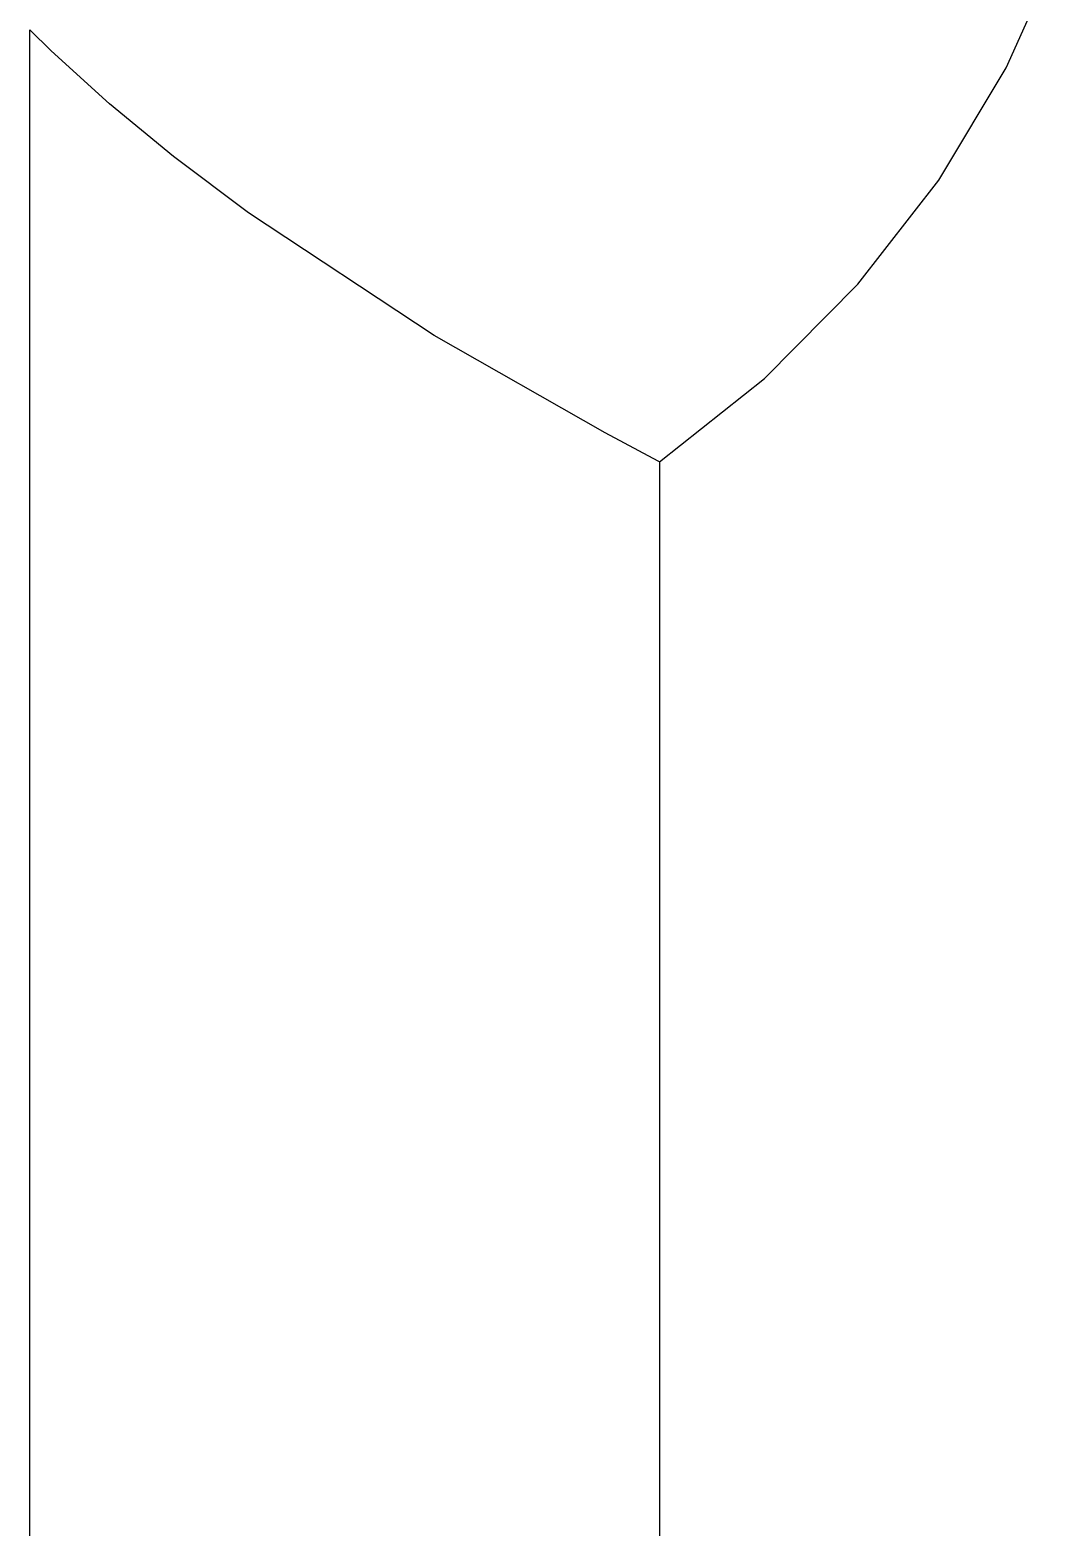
# Model space of a CAD drawing. Extents: x -1 to 1284, y 105 to 936.
# Drawn here: x 327.04 to 343.4, y 193.62 to 217.42 of the extents above; entities that cross this region are included whole.
import ezdxf

# ---------------------------------------------------------------- set-up
doc = ezdxf.new("R2010")
doc.units = 0

msp = doc.modelspace()

# ---------------------------------------------------------------- linework, layer by layer
for p, q in [((342.547085, 216.815479), (343.400916, 218.71884)), ((327.035, 183.122), (327.035, 217.417)), ((327.373907, 217.084827), (327.035003, 217.416392)), ((328.301112, 216.24221), (327.373907, 217.084827)), ((341.472993, 215.027146), (342.547085, 216.815479)), ((329.313092, 215.407379), (328.301112, 216.24221)), ((330.506042, 214.508921), (329.313092, 215.407379)), ((340.189225, 213.374109), (341.472993, 215.027146)), ((333.458812, 212.562971), (330.506042, 214.508921)), ((338.706365, 211.876637), (340.189225, 213.374109)), ((336.174232, 211.011781), (333.458812, 212.562971)), ((337.035, 210.555), (338.706365, 211.876637)), ((337.015421, 210.565213), (336.174232, 211.011781)), ((337.035, 210.555), (337.015421, 210.565213)), ((337.036, 210.555), (337.036, 183.122))]:
    msp.add_line(p, q)

doc.saveas('drawing.dxf')
